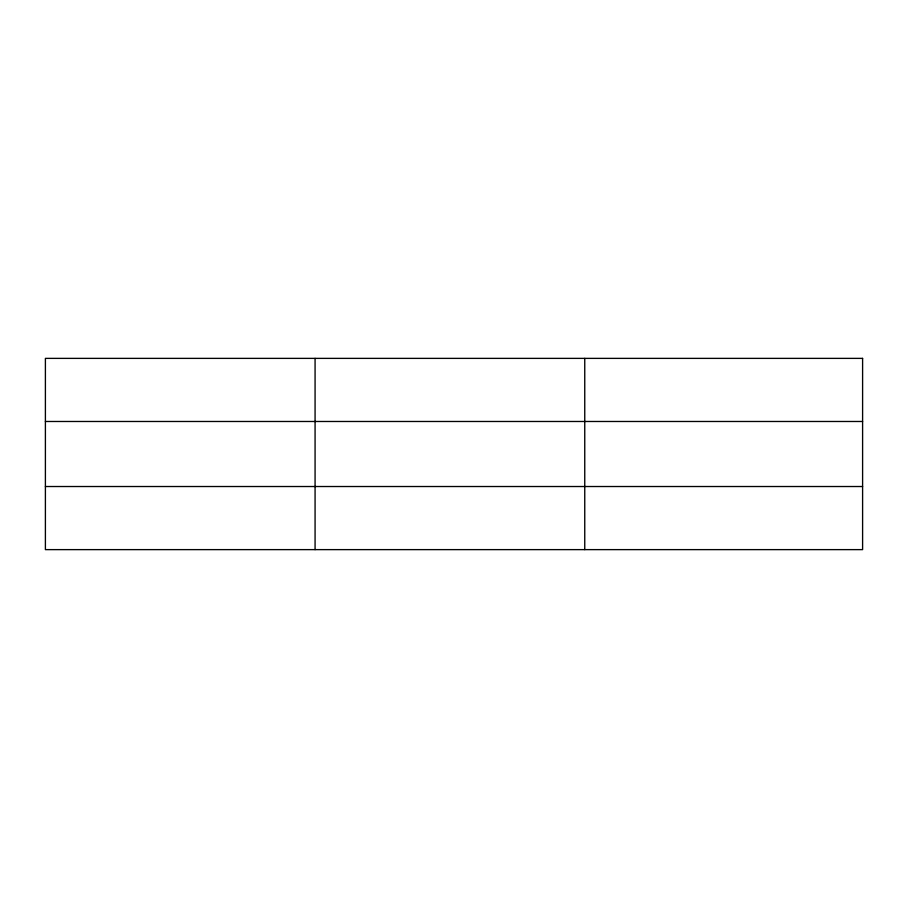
<?xml version="1.0" encoding="UTF-8"?>
<svg xmlns="http://www.w3.org/2000/svg" width="908" height="908" viewBox="0 0 908 908"><rect width="100%" height="100%" fill="white"/><g stroke="black" fill="none" stroke-linecap="round" stroke-linejoin="round"><path stroke-width="1.36" d="M315.076 549.624L315.076 358.376M584.752 549.624L584.752 358.376M45.4 421.482L862.6 421.482M45.4 486.518L862.6 486.518M862.6 358.376L862.6 549.624L45.4 549.624L45.4 358.376L862.6 358.376"/></g></svg>
